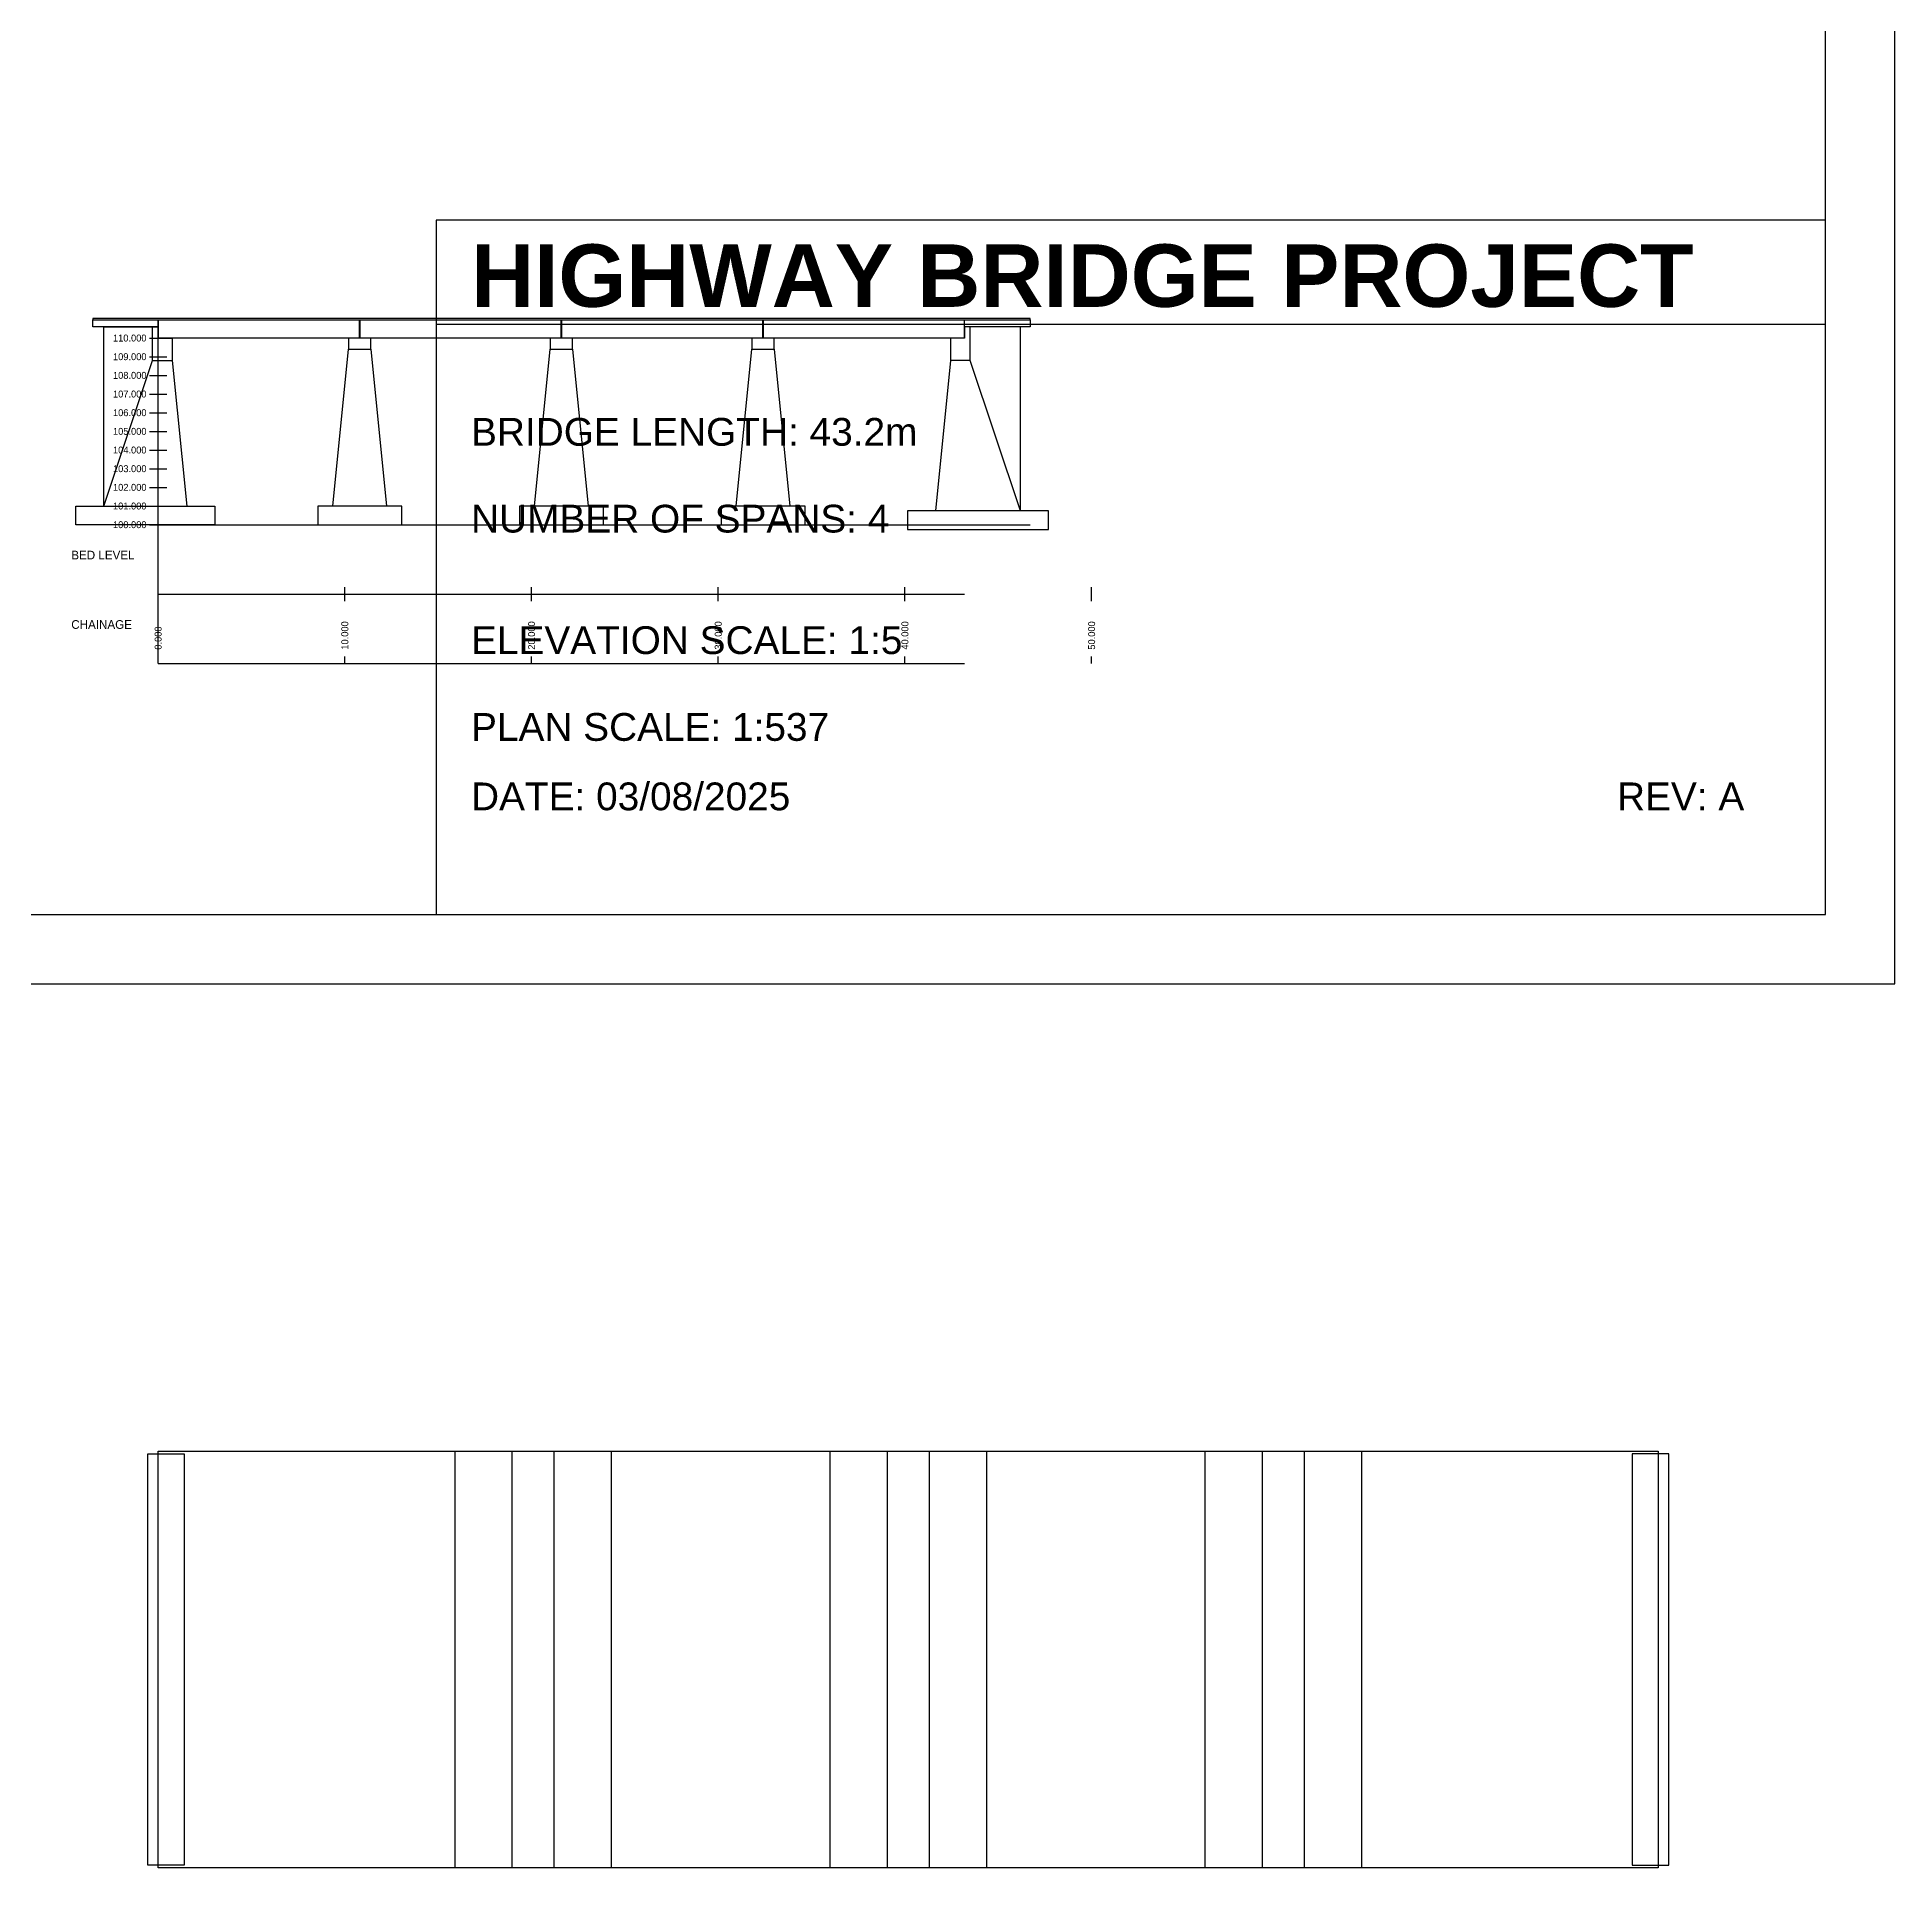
# Model space of a CAD drawing. Header units: metres. Extents: x -92978 to 93022, y -71860 to 124300.
# Drawn here: x -6478 to 93022, y -71860 to 26220 of the extents above; entities that cross this region are included whole.
import ezdxf

# ---------------------------------------------------------------- set-up
doc = ezdxf.new("R2010")
doc.units = ezdxf.units.M
doc.styles.add('Arial', font='Arial.ttf')
doc.styles.add('ARIAL_BOLD', font='arialbd.ttf')

msp = doc.modelspace()

# ---------------------------------------------------------------- linework, layer by layer
for p, q in [((0, -7340), (0, 11075)), ((-2900, 1100), (-2900, 10700)), ((-2900, 10700), (-300, 10700)), ((-465, 10100), (465, 10100)), ((46183.3, 10700), (43500, 10700)), ((46183.3, 850), (46183.3, 10700)), ((-465, 9100), (465, 9100)), ((-465, 8100), (465, 8100)), ((-300, 8900), (750, 8900)), ((43500, 8900), (42450, 8900)), ((-465, 7100), (465, 7100)), ((-465, 6100), (465, 6100)), ((-465, 5100), (465, 5100)), ((-465, 4100), (465, 4100)), ((-465, 3100), (465, 3100)), ((-465, 2100), (465, 2100)), ((-4400, 1100), (3030, 1100)), ((-465, 1100), (465, 1100)), ((-465, 100), (465, 100)), ((-465, 100), (465, 100)), ((-3.5, 100), (46700, 100)), ((47683.3, 850), (40145, 850)), ((0, -3992), (0, -3248)), ((0, -3620), (43200, -3620)), ((10000, -3992), (10000, -3248)), ((20000, -3992), (20000, -3248)), ((30000, -3992), (30000, -3248)), ((40000, -3992), (40000, -3248)), ((50000, -3992), (50000, -3248)), ((0, -7340), (0, -6968)), ((0, -7340), (43200, -7340)), ((10000, -7340), (10000, -6968)), ((20000, -7340), (20000, -6968)), ((30000, -7340), (30000, -6968)), ((40000, -7340), (40000, -6968)), ((50000, -7340), (50000, -6968))]:
    msp.add_line(p, q)
at = {"color": 7}
msp.add_line((14901.6, 10840), (89301.6, 10840), dxfattribs=at)
for points in [[(-92978.4, -24500), (93021.6, -24500), (93021.6, 124300), (-92978.4, 124300), (-92978.4, -24500)], [(-89258.4, -20780), (89301.6, -20780), (89301.6, 120580), (-89258.4, 120580), (-89258.4, -20780)], [(14901.6, -20780), (89301.6, -20780), (89301.6, 16420), (14901.6, 16420), (14901.6, -20780)]]:
    msp.add_lwpolyline(points, close=True, dxfattribs=at)
for points in [[(-3500, 11075), (46700, 11075), (46700, 11150), (-3500, 11150), (-3500, 11075)], [(-3500, 11075), (0, 11075), (0, 10700), (-3500, 10700), (-3500, 11075)], [(25, 11075), (10775, 11075), (10775, 10100), (25, 10100), (25, 11075)], [(10825, 11075), (21575, 11075), (21575, 10100), (10825, 10100), (10825, 11075)], [(21625, 11075), (32375, 11075), (32375, 10100), (21625, 10100), (21625, 11075)], [(32425, 11075), (43175, 11075), (43175, 10100), (32425, 10100), (32425, 11075)], [(43200, 11075), (46700, 11075), (46700, 10700), (43200, 10700), (43200, 11075)], [(0, 10700), (0, 10100), (750, 10100), (750, 8900), (1530, 1100), (1530, 1100), (3030, 1100), (3030, 100), (-4400, 100), (-4400, 1100), (-2900, 1100), (-2900, 1100), (-300, 8900), (-300, 10700), (0, 10700)], [(10200, 9500), (11400, 9500), (11400, 10100), (10200, 10100), (10200, 9500)], [(21000, 9500), (22200, 9500), (22200, 10100), (21000, 10100), (21000, 9500)], [(31800, 9500), (33000, 9500), (33000, 10100), (31800, 10100), (31800, 9500)], [(43200, 10700), (43200, 10100), (42450, 10100), (42450, 8900), (41645, 850), (41645, 850), (40145, 850), (40145, -150), (47683.3, -150), (47683.3, 850), (46183.3, 850), (46183.3, 850), (43500, 8900), (43500, 10700), (43200, 10700)], [(10200, 9500), (11400, 9500), (12240, 1100), (9360, 1100), (10200, 9500)], [(21000, 9500), (22200, 9500), (23040, 1100), (20160, 1100), (21000, 9500)], [(31800, 9500), (33000, 9500), (33840, 1100), (30960, 1100), (31800, 9500)], [(8550, 100), (13050, 100), (13050, 1100), (8550, 1100), (8550, 100)], [(19350, 100), (23850, 100), (23850, 1100), (19350, 1100), (19350, 100)], [(30150, 100), (34650, 100), (34650, 1100), (30150, 1100), (30150, 100)], [(-558, -49679.5), (1395, -49679.5), (1395, -71720.5), (-558, -71720.5), (-558, -49679.5)], [(0, -49540), (80352, -49540), (80352, -71860), (0, -71860), (0, -49540)], [(15903, -49540), (24273, -49540), (24273, -71860), (15903, -71860), (15903, -49540)], [(18972, -49540), (21204, -49540), (21204, -71860), (18972, -71860), (18972, -49540)], [(35991, -49540), (44361, -49540), (44361, -71860), (35991, -71860), (35991, -49540)], [(39060, -49540), (41292, -49540), (41292, -71860), (39060, -71860), (39060, -49540)], [(56079, -49540), (64449, -49540), (64449, -71860), (56079, -71860), (56079, -49540)], [(59148, -49540), (61380, -49540), (61380, -71860), (59148, -71860), (59148, -49540)], [(80910, -49679.5), (78957, -49679.5), (78957, -71720.5), (80910, -71720.5), (80910, -49679.5)]]:
    msp.add_lwpolyline(points, close=True)

# ---------------------------------------------------------------- texts
for s, height, style, p in [('HIGHWAY BRIDGE PROJECT', 3348, 'ARIAL_BOLD', (16761.6, 11770)), ('BRIDGE LENGTH: 43.2m', 1488, 'ARIAL', (16761.6, 4330)), ('NUMBER OF SPANS: 4', 1488, 'ARIAL', (16761.6, -320)), ('ELEVATION SCALE: 1:5', 1488, 'ARIAL', (16761.6, -6830)), ('PLAN SCALE: 1:537', 1488, 'ARIAL', (16761.6, -11480)), ('DATE: 03/08/2025', 1488, 'ARIAL', (16761.6, -15200)), ('REV: A', 1488, 'ARIAL', (78141.6, -15200))]:
    msp.add_text(s, height=height, dxfattribs=dict(style=style)).set_placement(p)
for s, height, p in [('110.000', 372, (-2418, 9914)), ('109.000', 372, (-2418, 8914)), ('108.000', 372, (-2418, 7914)), ('107.000', 372, (-2418, 6914)), ('106.000', 372, (-2418, 5914)), ('105.000', 372, (-2418, 4914)), ('104.000', 372, (-2418, 3914)), ('103.000', 372, (-2418, 2914)), ('102.000', 372, (-2418, 1914)), ('101.000', 372, (-2418, 914)), ('100.000', 372, (-2418, -86)), ('BED LEVEL', 465, (-4650, -1760)), ('CHAINAGE', 465, (-4650, -5480))]:
    msp.add_text(s, height=height).set_placement(p)
for s, p in [('0.000', (186, -6596)), ('10.000', (10186, -6596)), ('20.000', (20186, -6596)), ('30.000', (30186, -6596)), ('40.000', (40186, -6596)), ('50.000', (50186, -6596))]:
    msp.add_text(s, height=372, rotation=90).set_placement(p)

doc.saveas('drawing.dxf')
